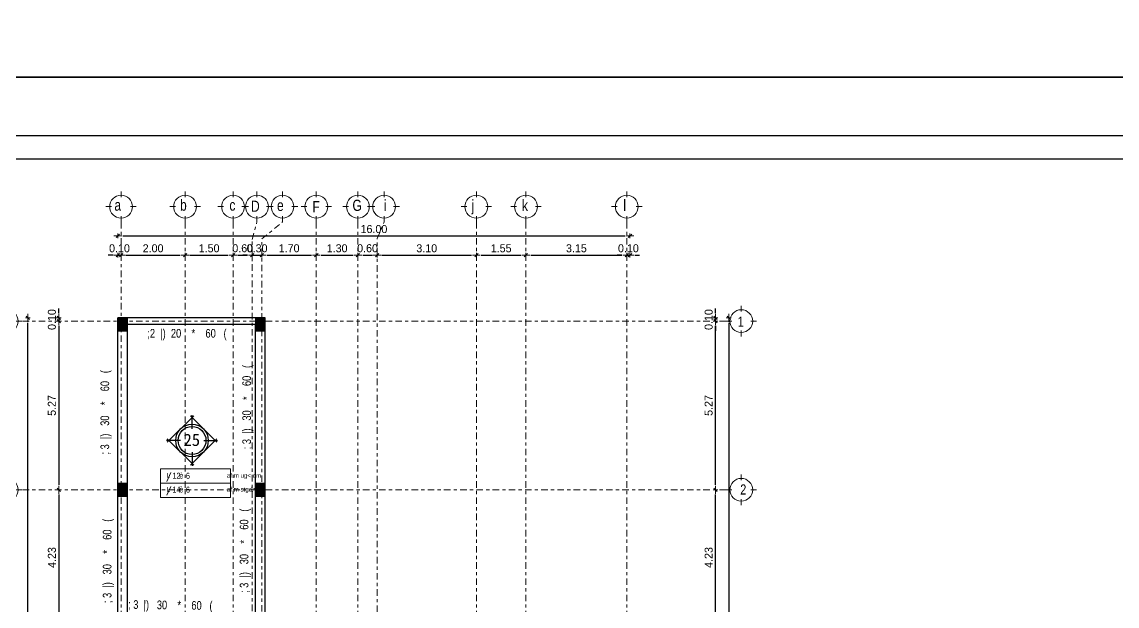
# Model space of a CAD drawing. Header units: inches. Extents: x -1583 to -1389, y -6910 to -6586.
# Drawn here: x -1452.85 to -1418.63, y -6764.84 to -6746.59 of the extents above; entities that cross this region are included whole.
import ezdxf
from ezdxf.enums import TextEntityAlignment as Align

# ---------------------------------------------------------------- set-up
doc = ezdxf.new("R2010")
doc.units = ezdxf.units.IN
doc.header["$MEASUREMENT"] = 0
for name, pattern in [('CENTER', [50.8, 31.75, -6.35, 6.35, -6.35]), ('CENTERX2', [101.6, 63.5, -12.7, 12.7, -12.7]), ('DASHDOTX2', [50.8, 25.4, -12.7, 0, -12.7])]:
    doc.linetypes.add(name, pattern=pattern)
for name, color, linetype in [('AX', 7, 'CENTER'), ('Axsis', 8, 'CENTERX2'), ('circle axes1-100', 8, 'Continuous'), ('g beam', 184, 'Continuous'), ('xyz', 93, 'Continuous')]:
    doc.layers.add(name, color=color, linetype=linetype)
for name, color, linetype, lineweight in [('COLUMNS', 3, 'Continuous', 30), ('dime', 240, 'Continuous', 13), ('ejes', 134, 'Continuous', 15), ('F DIM IN', 147, 'Continuous', 5), ('PLANTAS', 82, 'Continuous', 5), ('S-SL-RFTOPXT', 7, 'Continuous', 0), ('S-TEXT', 4, 'Continuous', 18), ('stairs', 134, 'Continuous', 20), ('Table_Text', 5, 'Continuous', 0), ('text', 91, 'Continuous', 18), ('wall', 7, 'Continuous', 30)]:
    doc.layers.add(name, color=color, linetype=linetype, lineweight=lineweight)
doc.styles.add('_STYLE', font='xarab.shx', dxfattribs={"height": 0.12})
doc.styles.add('ARIAL', font='arialbd.ttf', dxfattribs={"width": 0.8, "height": 500})
doc.styles.add('ECH-ARAB', font='xarab.shx', dxfattribs={"width": 0.8})
doc.styles.add('plan', font='NSimSun.ttf', dxfattribs={"height": 0.15})
doc.styles.add('SOSA', font='sosa.shx')
doc.styles.add('XARB', font='xarb.shx', dxfattribs={"height": 0.5})
doc.dimstyles.new('DIM-50', dxfattribs={"dimtxt": 0.25, "dimasz": 0.15, "dimexe": 0, "dimexo": 0, "dimgap": 0.05, "dimtad": 1, "dimzin": 0, "dimdsep": 46, "dimtxsty": 'SOSA', "dimblk1": 'DIM-TICK', "dimblk2": 'DIM-TICK', "dimsah": 1, "dimcen": 1, "dimse1": 1, "dimse2": 1, "dimclrd": 251, "dimclrt": 4, "dimadec": 0, "dimazin": 0, "dimtfac": 1.5, "dimtix": 1, "dimtmove": 0, "dimatfit": 0, "dimldrblk": 'DIM-TICK', "dimfxl": 1, "dimtolj": 1, "dimtzin": 0, "dimarcsym": 0})

# ---------------------------------------------------------------- blocks, each defined once
blk = doc.blocks.new('kalesh')
at = {"layer": 'Defpoints'}
blk.add_lwpolyline([(3940.958, 559.483), (3987.589, 559.483), (3987.589, 592.346), (3940.958, 592.346)], close=True, dxfattribs=at)
at = {"layer": 'xyz', "ltscale": 0.2}
for p, q in [((3943.179, 591.236), (3984.813, 591.236)), ((3943.253, 590.788), (3984.887, 590.788))]:
    blk.add_line(p, q, dxfattribs=at)
blk = doc.blocks.new('44545')
at = {"layer": 'COLUMNS'}
h = blk.add_hatch(color=1, dxfattribs=at)
h.set_gradient(color1=(0, 255, 0), color2=(0, 77, 0), rotation=45, centered=1, one_color=1, tint=0.15, name='INVCYLINDER')
h.paths.add_polyline_path([(764585.932, 2210446.337), (764585.632, 2210446.337), (764585.632, 2210445.937), (764585.932, 2210445.937)])
h = blk.add_hatch(color=1, dxfattribs=at)
h.set_gradient(color1=(0, 255, 0), color2=(0, 77, 0), rotation=45, centered=1, one_color=1, tint=0.15, name='INVCYLINDER')
h.paths.add_polyline_path([(764590.232, 2210446.337), (764589.932, 2210446.337), (764589.932, 2210445.937), (764590.232, 2210445.937)])
h = blk.add_hatch(color=1, dxfattribs=at)
h.set_gradient(color1=(0, 255, 0), color2=(0, 77, 0), rotation=45, centered=1, one_color=1, tint=0.15, name='INVCYLINDER')
h.paths.add_polyline_path([(764585.932, 2210441.167), (764585.632, 2210441.167), (764585.632, 2210440.767), (764585.932, 2210440.767)])
h = blk.add_hatch(color=1, dxfattribs=at)
h.set_gradient(color1=(0, 255, 0), color2=(0, 77, 0), rotation=45, centered=1, one_color=1, tint=0.15, name='INVCYLINDER')
h.paths.add_polyline_path([(764590.232, 2210441.167), (764589.932, 2210441.167), (764589.932, 2210440.767), (764590.232, 2210440.767)])
h = blk.add_hatch(color=1, dxfattribs=at)
h.set_gradient(color1=(0, 255, 0), color2=(0, 77, 0), rotation=45, centered=1, one_color=1, tint=0.15, name='INVCYLINDER')
h.paths.add_polyline_path([(764585.932, 2210437.037), (764585.632, 2210437.037), (764585.632, 2210436.637), (764585.932, 2210436.637)])
h = blk.add_hatch(color=1, dxfattribs=at)
h.set_gradient(color1=(0, 255, 0), color2=(0, 77, 0), rotation=45, centered=1, one_color=1, tint=0.15, name='INVCYLINDER')
h.paths.add_polyline_path([(764585.932, 2210431.837), (764585.632, 2210431.837), (764585.632, 2210431.437), (764585.932, 2210431.437)])
h = blk.add_hatch(color=1, dxfattribs=at)
h.set_gradient(color1=(0, 255, 0), color2=(0, 77, 0), rotation=45, centered=1, one_color=1, tint=0.15, name='INVCYLINDER')
h.paths.add_polyline_path([(764585.932, 2210429.837), (764585.632, 2210429.837), (764585.632, 2210429.437), (764585.932, 2210429.437)])
h = blk.add_hatch(color=1, dxfattribs=at)
h.set_gradient(color1=(0, 255, 0), color2=(0, 77, 0), rotation=45, centered=1, one_color=1, tint=0.15, name='INVCYLINDER')
h.paths.add_polyline_path([(764594.032, 2210429.337), (764594.032, 2210429.637), (764593.632, 2210429.637), (764593.632, 2210429.337)])
h = blk.add_hatch(color=1, dxfattribs=at)
h.set_gradient(color1=(0, 255, 0), color2=(0, 77, 0), rotation=45, centered=1, one_color=1, tint=0.15, name='INVCYLINDER')
h.paths.add_polyline_path([(764585.932, 2210425.737), (764585.632, 2210425.737), (764585.632, 2210425.337), (764585.932, 2210425.337)])
h = blk.add_hatch(color=1, dxfattribs=at)
h.set_gradient(color1=(0, 255, 0), color2=(0, 77, 0), rotation=45, centered=1, one_color=1, tint=0.15, name='INVCYLINDER')
h.paths.add_polyline_path([(764601.632, 2210423.937), (764601.332, 2210423.937), (764601.332, 2210423.537), (764601.632, 2210423.537)])
h = blk.add_hatch(color=1, dxfattribs=at)
h.set_gradient(color1=(0, 255, 0), color2=(0, 77, 0), rotation=45, centered=1, one_color=1, tint=0.15, name='INVCYLINDER')
h.paths.add_polyline_path([(764585.932, 2210421.037), (764585.632, 2210421.037), (764585.632, 2210420.637), (764585.932, 2210420.637)])
h = blk.add_hatch(color=1, dxfattribs=at)
h.set_gradient(color1=(0, 255, 0), color2=(0, 77, 0), rotation=45, centered=1, one_color=1, tint=0.15, name='INVCYLINDER')
h.paths.add_polyline_path([(764601.632, 2210418.837), (764601.332, 2210418.837), (764601.332, 2210418.437), (764601.632, 2210418.437)])
h = blk.add_hatch(color=1, dxfattribs=at)
h.set_gradient(color1=(0, 255, 0), color2=(0, 77, 0), rotation=45, centered=1, one_color=1, tint=0.15, name='INVCYLINDER')
h.paths.add_polyline_path([(764586.032, 2210416.337), (764586.032, 2210416.637), (764585.632, 2210416.637), (764585.632, 2210416.337)])
h = blk.add_hatch(color=1, dxfattribs=at)
h.set_gradient(color1=(0, 255, 0), color2=(0, 77, 0), rotation=45, centered=1, one_color=1, tint=0.15, name='INVCYLINDER')
h.paths.add_polyline_path([(764592.032, 2210416.337), (764592.032, 2210416.637), (764591.632, 2210416.637), (764591.632, 2210416.337)])
h = blk.add_hatch(color=1, dxfattribs=at)
h.set_gradient(color1=(0, 255, 0), color2=(0, 77, 0), rotation=45, centered=1, one_color=1, tint=0.15, name='INVCYLINDER')
h.paths.add_polyline_path([(764596.932, 2210416.337), (764596.932, 2210416.637), (764596.532, 2210416.637), (764596.532, 2210416.337)])
h = blk.add_hatch(color=1, dxfattribs=at)
h.set_gradient(color1=(0, 255, 0), color2=(0, 77, 0), rotation=45, centered=1, one_color=1, tint=0.15, name='INVCYLINDER')
h.paths.add_polyline_path([(764601.632, 2210416.337), (764601.632, 2210416.637), (764601.232, 2210416.637), (764601.232, 2210416.337)])
at = {"layer": 'COLUMNS', "color": 3}
for points in [[(764585.932, 2210446.337), (764585.632, 2210446.337), (764585.632, 2210445.937), (764585.932, 2210445.937)], [(764590.232, 2210446.337), (764589.932, 2210446.337), (764589.932, 2210445.937), (764590.232, 2210445.937)], [(764585.932, 2210441.167), (764585.632, 2210441.167), (764585.632, 2210440.767), (764585.932, 2210440.767)], [(764590.232, 2210441.167), (764589.932, 2210441.167), (764589.932, 2210440.767), (764590.232, 2210440.767)], [(764585.932, 2210437.037), (764585.632, 2210437.037), (764585.632, 2210436.637), (764585.932, 2210436.637)], [(764585.932, 2210431.837), (764585.632, 2210431.837), (764585.632, 2210431.437), (764585.932, 2210431.437)], [(764585.932, 2210429.837), (764585.632, 2210429.837), (764585.632, 2210429.437), (764585.932, 2210429.437)], [(764594.032, 2210429.337), (764594.032, 2210429.637), (764593.632, 2210429.637), (764593.632, 2210429.337)], [(764585.932, 2210425.737), (764585.632, 2210425.737), (764585.632, 2210425.337), (764585.932, 2210425.337)], [(764601.632, 2210423.937), (764601.332, 2210423.937), (764601.332, 2210423.537), (764601.632, 2210423.537)], [(764585.932, 2210421.037), (764585.632, 2210421.037), (764585.632, 2210420.637), (764585.932, 2210420.637)], [(764601.632, 2210418.837), (764601.332, 2210418.837), (764601.332, 2210418.437), (764601.632, 2210418.437)], [(764586.032, 2210416.337), (764586.032, 2210416.637), (764585.632, 2210416.637), (764585.632, 2210416.337)], [(764592.032, 2210416.337), (764592.032, 2210416.637), (764591.632, 2210416.637), (764591.632, 2210416.337)], [(764596.932, 2210416.337), (764596.932, 2210416.637), (764596.532, 2210416.637), (764596.532, 2210416.337)], [(764601.632, 2210416.337), (764601.632, 2210416.637), (764601.232, 2210416.637), (764601.232, 2210416.337)]]:
    blk.add_lwpolyline(points, close=True, dxfattribs=at)
blk = doc.blocks.new('1215447849')
at = {"layer": 'F DIM IN', "color": 0}
for p, q in [((2873.41, -5903.636), (2873.41, -5903.456)), ((2873.114, -5903.932), (2872.934, -5903.932)), ((2873.706, -5903.932), (2873.886, -5903.932)), ((2873.41, -5904.228), (2873.41, -5904.408))]:
    blk.add_line(p, q, dxfattribs=at)
blk.add_circle((2873.41, -5903.932), 0.356, dxfattribs=at)
blk = doc.blocks.new('DIM-TICK')
for p, q in [((-0.82, 0), (0.82, 0)), ((-0.35, -0.35), (0.35, 0.35)), ((0, 0.5), (0, -0.5))]:
    blk.add_line(p, q)
blk = doc.blocks.new('*D11')
at = {"layer": 'Defpoints', "color": 0, "transparency": 16777216}
for p in [(-1797.52, -6597.133), (-1797.62, -6599.095), (-1797.52, -6599.095)]:
    blk.add_point(p, dxfattribs=at)
at = {"layer": 'dime', "color": 251, "lineweight": -2, "transparency": 16777216}
for p, q in [((-1797.77, -6597.133), (-1797.92, -6597.133)), ((-1797.62, -6597.133), (-1797.52, -6597.133)), ((-1797.37, -6597.133), (-1797.22, -6597.133))]:
    blk.add_line(p, q, dxfattribs=at)
at = {"layer": 'dime', "color": 251, "lineweight": -2, "transparency": 16777216, "xscale": 0.15, "yscale": 0.15, "zscale": 0.15}
blk.add_blockref('DIM-TICK', (-1797.62, -6597.133), dxfattribs=at)
at = {"layer": 'dime', "color": 251, "lineweight": -2, "transparency": 16777216, "xscale": 0.15, "yscale": 0.15, "zscale": 0.15, "rotation": 180}
blk.add_blockref('DIM-TICK', (-1797.52, -6597.133), dxfattribs=at)
at = {"layer": 'dime', "color": 4, "transparency": 16777216, "insert": (-1797.57, -6596.92), "char_height": 0.25, "attachment_point": 5, "style": 'SOSA'}
blk.add_mtext('\\A1;0.10', dxfattribs=at)
blk = doc.blocks.new('*D12')
at = {"layer": 'Defpoints', "color": 0, "transparency": 16777216}
for p in [(-1795.52, -6597.133), (-1795.52, -6597.381), (-1797.52, -6599.095)]:
    blk.add_point(p, dxfattribs=at)
at = {"layer": 'dime', "color": 251, "lineweight": -2, "transparency": 16777216}
blk.add_line((-1797.37, -6597.133), (-1795.67, -6597.133), dxfattribs=at)
at = {"layer": 'dime', "color": 251, "lineweight": -2, "transparency": 16777216, "xscale": 0.15, "yscale": 0.15, "zscale": 0.15, "rotation": 180}
blk.add_blockref('DIM-TICK', (-1797.52, -6597.133), dxfattribs=at)
at = {"layer": 'dime', "color": 251, "lineweight": -2, "transparency": 16777216, "xscale": 0.15, "yscale": 0.15, "zscale": 0.15}
blk.add_blockref('DIM-TICK', (-1795.52, -6597.133), dxfattribs=at)
at = {"layer": 'dime', "color": 4, "transparency": 16777216, "insert": (-1796.52, -6596.92), "char_height": 0.25, "attachment_point": 5, "style": 'SOSA'}
blk.add_mtext('\\A1;2.00', dxfattribs=at)
blk = doc.blocks.new('*D13')
at = {"layer": 'Defpoints', "color": 0, "transparency": 16777216}
for p in [(-1794.02, -6597.133), (-1795.52, -6597.381), (-1794.02, -6597.334)]:
    blk.add_point(p, dxfattribs=at)
at = {"layer": 'dime', "color": 251, "lineweight": -2, "transparency": 16777216}
blk.add_line((-1795.37, -6597.133), (-1794.17, -6597.133), dxfattribs=at)
at = {"layer": 'dime', "color": 251, "lineweight": -2, "transparency": 16777216, "xscale": 0.15, "yscale": 0.15, "zscale": 0.15, "rotation": 180}
blk.add_blockref('DIM-TICK', (-1795.52, -6597.133), dxfattribs=at)
at = {"layer": 'dime', "color": 251, "lineweight": -2, "transparency": 16777216, "xscale": 0.15, "yscale": 0.15, "zscale": 0.15}
blk.add_blockref('DIM-TICK', (-1794.02, -6597.133), dxfattribs=at)
at = {"layer": 'dime', "color": 4, "transparency": 16777216, "insert": (-1794.77, -6596.92), "char_height": 0.25, "attachment_point": 5, "style": 'SOSA'}
blk.add_mtext('\\A1;1.50', dxfattribs=at)
blk = doc.blocks.new('*D14')
at = {"layer": 'Defpoints', "color": 0, "transparency": 16777216}
for p in [(-1793.42, -6597.133), (-1794.02, -6597.334), (-1793.42, -6597.653)]:
    blk.add_point(p, dxfattribs=at)
at = {"layer": 'dime', "color": 251, "lineweight": -2, "transparency": 16777216}
blk.add_line((-1793.87, -6597.133), (-1793.57, -6597.133), dxfattribs=at)
at = {"layer": 'dime', "color": 251, "lineweight": -2, "transparency": 16777216, "xscale": 0.15, "yscale": 0.15, "zscale": 0.15, "rotation": 180}
blk.add_blockref('DIM-TICK', (-1794.02, -6597.133), dxfattribs=at)
at = {"layer": 'dime', "color": 251, "lineweight": -2, "transparency": 16777216, "xscale": 0.15, "yscale": 0.15, "zscale": 0.15}
blk.add_blockref('DIM-TICK', (-1793.42, -6597.133), dxfattribs=at)
at = {"layer": 'dime', "color": 4, "transparency": 16777216, "insert": (-1793.72, -6596.919), "char_height": 0.25, "attachment_point": 5, "style": 'SOSA'}
blk.add_mtext('\\A1;0.60', dxfattribs=at)
blk = doc.blocks.new('*D15')
at = {"layer": 'Defpoints', "color": 0, "transparency": 16777216}
for p in [(-1793.12, -6597.133), (-1793.42, -6597.653), (-1793.12, -6597.633)]:
    blk.add_point(p, dxfattribs=at)
at = {"layer": 'dime', "color": 251, "lineweight": -2, "transparency": 16777216}
for p, q in [((-1793.57, -6597.133), (-1793.72, -6597.133)), ((-1793.42, -6597.133), (-1793.12, -6597.133)), ((-1792.97, -6597.133), (-1792.82, -6597.133))]:
    blk.add_line(p, q, dxfattribs=at)
at = {"layer": 'dime', "color": 251, "lineweight": -2, "transparency": 16777216, "xscale": 0.15, "yscale": 0.15, "zscale": 0.15}
blk.add_blockref('DIM-TICK', (-1793.42, -6597.133), dxfattribs=at)
at = {"layer": 'dime', "color": 251, "lineweight": -2, "transparency": 16777216, "xscale": 0.15, "yscale": 0.15, "zscale": 0.15, "rotation": 180}
blk.add_blockref('DIM-TICK', (-1793.12, -6597.133), dxfattribs=at)
at = {"layer": 'dime', "color": 4, "transparency": 16777216, "insert": (-1793.27, -6596.92), "char_height": 0.25, "attachment_point": 5, "style": 'SOSA'}
blk.add_mtext('\\A1;0.30', dxfattribs=at)
blk = doc.blocks.new('*D16')
at = {"layer": 'Defpoints', "color": 0, "transparency": 16777216}
for p in [(-1791.42, -6597.133), (-1793.12, -6597.633), (-1791.42, -6597.665)]:
    blk.add_point(p, dxfattribs=at)
at = {"layer": 'dime', "color": 251, "lineweight": -2, "transparency": 16777216}
blk.add_line((-1792.97, -6597.133), (-1791.57, -6597.133), dxfattribs=at)
at = {"layer": 'dime', "color": 251, "lineweight": -2, "transparency": 16777216, "xscale": 0.15, "yscale": 0.15, "zscale": 0.15, "rotation": 180}
blk.add_blockref('DIM-TICK', (-1793.12, -6597.133), dxfattribs=at)
at = {"layer": 'dime', "color": 251, "lineweight": -2, "transparency": 16777216, "xscale": 0.15, "yscale": 0.15, "zscale": 0.15}
blk.add_blockref('DIM-TICK', (-1791.42, -6597.133), dxfattribs=at)
at = {"layer": 'dime', "color": 4, "transparency": 16777216, "insert": (-1792.27, -6596.919), "char_height": 0.25, "attachment_point": 5, "style": 'SOSA'}
blk.add_mtext('\\A1;1.70', dxfattribs=at)
blk = doc.blocks.new('*D17')
at = {"layer": 'Defpoints', "color": 0, "transparency": 16777216}
for p in [(-1790.12, -6597.133), (-1791.42, -6597.665), (-1790.12, -6597.656)]:
    blk.add_point(p, dxfattribs=at)
at = {"layer": 'dime', "color": 251, "lineweight": -2, "transparency": 16777216}
blk.add_line((-1791.27, -6597.133), (-1790.27, -6597.133), dxfattribs=at)
at = {"layer": 'dime', "color": 251, "lineweight": -2, "transparency": 16777216, "xscale": 0.15, "yscale": 0.15, "zscale": 0.15, "rotation": 180}
blk.add_blockref('DIM-TICK', (-1791.42, -6597.133), dxfattribs=at)
at = {"layer": 'dime', "color": 251, "lineweight": -2, "transparency": 16777216, "xscale": 0.15, "yscale": 0.15, "zscale": 0.15}
blk.add_blockref('DIM-TICK', (-1790.12, -6597.133), dxfattribs=at)
at = {"layer": 'dime', "color": 4, "transparency": 16777216, "insert": (-1790.77, -6596.92), "char_height": 0.25, "attachment_point": 5, "style": 'SOSA'}
blk.add_mtext('\\A1;1.30', dxfattribs=at)
blk = doc.blocks.new('*D18')
at = {"layer": 'Defpoints', "color": 0, "transparency": 16777216}
for p in [(-1789.52, -6597.133), (-1790.12, -6597.656), (-1789.52, -6597.656)]:
    blk.add_point(p, dxfattribs=at)
at = {"layer": 'dime', "color": 251, "lineweight": -2, "transparency": 16777216}
blk.add_line((-1789.97, -6597.133), (-1789.67, -6597.133), dxfattribs=at)
at = {"layer": 'dime', "color": 251, "lineweight": -2, "transparency": 16777216, "xscale": 0.15, "yscale": 0.15, "zscale": 0.15, "rotation": 180}
blk.add_blockref('DIM-TICK', (-1790.12, -6597.133), dxfattribs=at)
at = {"layer": 'dime', "color": 251, "lineweight": -2, "transparency": 16777216, "xscale": 0.15, "yscale": 0.15, "zscale": 0.15}
blk.add_blockref('DIM-TICK', (-1789.52, -6597.133), dxfattribs=at)
at = {"layer": 'dime', "color": 4, "transparency": 16777216, "insert": (-1789.82, -6596.919), "char_height": 0.25, "attachment_point": 5, "style": 'SOSA'}
blk.add_mtext('\\A1;0.60', dxfattribs=at)
blk = doc.blocks.new('*D19')
at = {"layer": 'Defpoints', "color": 0, "transparency": 16777216}
for p in [(-1786.42, -6597.133), (-1786.42, -6597.476), (-1789.52, -6597.656)]:
    blk.add_point(p, dxfattribs=at)
at = {"layer": 'dime', "color": 251, "lineweight": -2, "transparency": 16777216}
blk.add_line((-1789.37, -6597.133), (-1786.57, -6597.133), dxfattribs=at)
at = {"layer": 'dime', "color": 251, "lineweight": -2, "transparency": 16777216, "xscale": 0.15, "yscale": 0.15, "zscale": 0.15, "rotation": 180}
blk.add_blockref('DIM-TICK', (-1789.52, -6597.133), dxfattribs=at)
at = {"layer": 'dime', "color": 251, "lineweight": -2, "transparency": 16777216, "xscale": 0.15, "yscale": 0.15, "zscale": 0.15}
blk.add_blockref('DIM-TICK', (-1786.42, -6597.133), dxfattribs=at)
at = {"layer": 'dime', "color": 4, "transparency": 16777216, "insert": (-1787.97, -6596.92), "char_height": 0.25, "attachment_point": 5, "style": 'SOSA'}
blk.add_mtext('\\A1;3.10', dxfattribs=at)
blk = doc.blocks.new('*D20')
at = {"layer": 'Defpoints', "color": 0, "transparency": 16777216}
for p in [(-1784.87, -6597.133), (-1786.42, -6597.476), (-1784.87, -6597.476)]:
    blk.add_point(p, dxfattribs=at)
at = {"layer": 'dime', "color": 251, "lineweight": -2, "transparency": 16777216}
blk.add_line((-1786.27, -6597.133), (-1785.02, -6597.133), dxfattribs=at)
at = {"layer": 'dime', "color": 251, "lineweight": -2, "transparency": 16777216, "xscale": 0.15, "yscale": 0.15, "zscale": 0.15, "rotation": 180}
blk.add_blockref('DIM-TICK', (-1786.42, -6597.133), dxfattribs=at)
at = {"layer": 'dime', "color": 251, "lineweight": -2, "transparency": 16777216, "xscale": 0.15, "yscale": 0.15, "zscale": 0.15}
blk.add_blockref('DIM-TICK', (-1784.87, -6597.133), dxfattribs=at)
at = {"layer": 'dime', "color": 4, "transparency": 16777216, "insert": (-1785.645, -6596.92), "char_height": 0.25, "attachment_point": 5, "style": 'SOSA'}
blk.add_mtext('\\A1;1.55', dxfattribs=at)
blk = doc.blocks.new('*D21')
at = {"layer": 'Defpoints', "color": 0, "transparency": 16777216}
for p in [(-1781.72, -6597.133), (-1784.87, -6597.476), (-1781.72, -6597.627)]:
    blk.add_point(p, dxfattribs=at)
at = {"layer": 'dime', "color": 251, "lineweight": -2, "transparency": 16777216}
blk.add_line((-1784.72, -6597.133), (-1781.87, -6597.133), dxfattribs=at)
at = {"layer": 'dime', "color": 251, "lineweight": -2, "transparency": 16777216, "xscale": 0.15, "yscale": 0.15, "zscale": 0.15, "rotation": 180}
blk.add_blockref('DIM-TICK', (-1784.87, -6597.133), dxfattribs=at)
at = {"layer": 'dime', "color": 251, "lineweight": -2, "transparency": 16777216, "xscale": 0.15, "yscale": 0.15, "zscale": 0.15}
blk.add_blockref('DIM-TICK', (-1781.72, -6597.133), dxfattribs=at)
at = {"layer": 'dime', "color": 4, "transparency": 16777216, "insert": (-1783.295, -6596.92), "char_height": 0.25, "attachment_point": 5, "style": 'SOSA'}
blk.add_mtext('\\A1;3.15', dxfattribs=at)
blk = doc.blocks.new('*D22')
at = {"layer": 'Defpoints', "color": 0, "transparency": 16777216}
for p in [(-1781.62, -6597.133), (-1781.72, -6597.627), (-1781.62, -6602.095)]:
    blk.add_point(p, dxfattribs=at)
at = {"layer": 'dime', "color": 251, "lineweight": -2, "transparency": 16777216}
for p, q in [((-1781.87, -6597.133), (-1782.02, -6597.133)), ((-1781.72, -6597.133), (-1781.62, -6597.133)), ((-1781.47, -6597.133), (-1781.32, -6597.133))]:
    blk.add_line(p, q, dxfattribs=at)
at = {"layer": 'dime', "color": 251, "lineweight": -2, "transparency": 16777216, "xscale": 0.15, "yscale": 0.15, "zscale": 0.15}
blk.add_blockref('DIM-TICK', (-1781.72, -6597.133), dxfattribs=at)
at = {"layer": 'dime', "color": 251, "lineweight": -2, "transparency": 16777216, "xscale": 0.15, "yscale": 0.15, "zscale": 0.15, "rotation": 180}
blk.add_blockref('DIM-TICK', (-1781.62, -6597.133), dxfattribs=at)
at = {"layer": 'dime', "color": 4, "transparency": 16777216, "insert": (-1781.67, -6596.92), "char_height": 0.25, "attachment_point": 5, "style": 'SOSA'}
blk.add_mtext('\\A1;0.10', dxfattribs=at)
blk = doc.blocks.new('*D23')
at = {"layer": 'Defpoints', "color": 0, "transparency": 16777216}
for p in [(-1781.62, -6596.532), (-1797.62, -6599.095), (-1781.62, -6621.495)]:
    blk.add_point(p, dxfattribs=at)
at = {"layer": 'dime', "color": 251, "lineweight": -2, "transparency": 16777216}
blk.add_line((-1797.47, -6596.532), (-1781.77, -6596.532), dxfattribs=at)
at = {"layer": 'dime', "color": 251, "lineweight": -2, "transparency": 16777216, "xscale": 0.15, "yscale": 0.15, "zscale": 0.15, "rotation": 180}
blk.add_blockref('DIM-TICK', (-1797.62, -6596.532), dxfattribs=at)
at = {"layer": 'dime', "color": 251, "lineweight": -2, "transparency": 16777216, "xscale": 0.15, "yscale": 0.15, "zscale": 0.15}
blk.add_blockref('DIM-TICK', (-1781.62, -6596.532), dxfattribs=at)
at = {"layer": 'dime', "color": 4, "transparency": 16777216, "insert": (-1789.62, -6596.319), "char_height": 0.25, "attachment_point": 5, "style": 'SOSA'}
blk.add_mtext('\\A1;16.00', dxfattribs=at)
blk = doc.blocks.new('*D24')
at = {"layer": 'Defpoints', "color": 0, "transparency": 16777216}
for p in [(-1799.469, -6599.195), (-1797.62, -6599.095), (-1797.62, -6599.195)]:
    blk.add_point(p, dxfattribs=at)
at = {"layer": 'dime', "color": 251, "lineweight": -2, "transparency": 16777216}
for p, q in [((-1799.469, -6598.945), (-1799.469, -6598.795)), ((-1799.469, -6599.095), (-1799.469, -6599.195)), ((-1799.469, -6599.345), (-1799.469, -6599.495))]:
    blk.add_line(p, q, dxfattribs=at)
at = {"layer": 'dime', "color": 251, "lineweight": -2, "transparency": 16777216, "xscale": 0.15, "yscale": 0.15, "zscale": 0.15}
for p, rotation in [((-1799.469, -6599.095), 270), ((-1799.469, -6599.195), 90)]:
    blk.add_blockref('DIM-TICK', p, dxfattribs=dict(at, rotation=rotation))
at = {"layer": 'dime', "color": 4, "transparency": 16777216, "insert": (-1799.682, -6599.145), "char_height": 0.25, "attachment_point": 5, "rotation": 90, "style": 'SOSA'}
blk.add_mtext('\\A1;0.10', dxfattribs=at)
blk = doc.blocks.new('*D25')
at = {"layer": 'Defpoints', "color": 0, "transparency": 16777216}
for p in [(-1797.62, -6599.195), (-1799.469, -6604.465), (-1799.362, -6604.465)]:
    blk.add_point(p, dxfattribs=at)
at = {"layer": 'dime', "color": 251, "lineweight": -2, "transparency": 16777216}
blk.add_line((-1799.469, -6599.345), (-1799.469, -6604.315), dxfattribs=at)
at = {"layer": 'dime', "color": 251, "lineweight": -2, "transparency": 16777216, "xscale": 0.15, "yscale": 0.15, "zscale": 0.15}
for p, rotation in [((-1799.469, -6599.195), 90), ((-1799.469, -6604.465), 270)]:
    blk.add_blockref('DIM-TICK', p, dxfattribs=dict(at, rotation=rotation))
at = {"layer": 'dime', "color": 4, "transparency": 16777216, "insert": (-1799.683, -6601.83), "char_height": 0.25, "attachment_point": 5, "rotation": 90, "style": 'SOSA'}
blk.add_mtext('\\A1;5.27', dxfattribs=at)
blk = doc.blocks.new('*D26')
at = {"layer": 'Defpoints', "color": 0, "transparency": 16777216}
for p in [(-1799.362, -6604.465), (-1799.469, -6608.695), (-1799.331, -6608.695)]:
    blk.add_point(p, dxfattribs=at)
at = {"layer": 'dime', "color": 251, "lineweight": -2, "transparency": 16777216}
blk.add_line((-1799.469, -6604.615), (-1799.469, -6608.545), dxfattribs=at)
at = {"layer": 'dime', "color": 251, "lineweight": -2, "transparency": 16777216, "xscale": 0.15, "yscale": 0.15, "zscale": 0.15}
for p, rotation in [((-1799.469, -6604.465), 90), ((-1799.469, -6608.695), 270)]:
    blk.add_blockref('DIM-TICK', p, dxfattribs=dict(at, rotation=rotation))
at = {"layer": 'dime', "color": 4, "transparency": 16777216, "insert": (-1799.682, -6606.58), "char_height": 0.25, "attachment_point": 5, "rotation": 90, "style": 'SOSA'}
blk.add_mtext('\\A1;4.23', dxfattribs=at)
blk = doc.blocks.new('*D38')
at = {"layer": 'Defpoints', "color": 0, "transparency": 16777216}
for p in [(-1800.434, -6599.095), (-1797.62, -6599.095), (-1797.62, -6629.095)]:
    blk.add_point(p, dxfattribs=at)
at = {"layer": 'dime', "color": 251, "lineweight": -2, "transparency": 16777216}
blk.add_line((-1800.434, -6628.945), (-1800.434, -6599.245), dxfattribs=at)
at = {"layer": 'dime', "color": 251, "lineweight": -2, "transparency": 16777216, "xscale": 0.15, "yscale": 0.15, "zscale": 0.15}
for p, rotation in [((-1800.434, -6599.095), 90), ((-1800.434, -6629.095), 270)]:
    blk.add_blockref('DIM-TICK', p, dxfattribs=dict(at, rotation=rotation))
at = {"layer": 'dime', "color": 4, "transparency": 16777216, "insert": (-1800.648, -6614.095), "char_height": 0.25, "attachment_point": 5, "rotation": 90, "style": 'SOSA'}
blk.add_mtext('\\A1;30.00', dxfattribs=at)
blk = doc.blocks.new('*D62')
at = {"layer": 'Defpoints', "color": 0, "transparency": 16777216}
for p in [(-1779.701, -6604.465), (-1778.948, -6604.465), (-1779.696, -6608.695)]:
    blk.add_point(p, dxfattribs=at)
at = {"layer": 'dime', "color": 251, "lineweight": -2, "transparency": 16777216}
blk.add_line((-1778.948, -6608.545), (-1778.948, -6604.615), dxfattribs=at)
at = {"layer": 'dime', "color": 251, "lineweight": -2, "transparency": 16777216, "xscale": 0.15, "yscale": 0.15, "zscale": 0.15}
for p, rotation in [((-1778.948, -6604.465), 90), ((-1778.948, -6608.695), 270)]:
    blk.add_blockref('DIM-TICK', p, dxfattribs=dict(at, rotation=rotation))
at = {"layer": 'dime', "color": 4, "transparency": 16777216, "insert": (-1779.161, -6606.58), "char_height": 0.25, "attachment_point": 5, "rotation": 90, "style": 'SOSA'}
blk.add_mtext('\\A1;4.23', dxfattribs=at)
blk = doc.blocks.new('*D63')
at = {"layer": 'Defpoints', "color": 0, "transparency": 16777216}
for p in [(-1780.225, -6599.195), (-1778.948, -6599.195), (-1779.701, -6604.465)]:
    blk.add_point(p, dxfattribs=at)
at = {"layer": 'dime', "color": 251, "lineweight": -2, "transparency": 16777216}
blk.add_line((-1778.948, -6604.315), (-1778.948, -6599.345), dxfattribs=at)
at = {"layer": 'dime', "color": 251, "lineweight": -2, "transparency": 16777216, "xscale": 0.15, "yscale": 0.15, "zscale": 0.15}
for p, rotation in [((-1778.948, -6599.195), 90), ((-1778.948, -6604.465), 270)]:
    blk.add_blockref('DIM-TICK', p, dxfattribs=dict(at, rotation=rotation))
at = {"layer": 'dime', "color": 4, "transparency": 16777216, "insert": (-1779.162, -6601.83), "char_height": 0.25, "attachment_point": 5, "rotation": 90, "style": 'SOSA'}
blk.add_mtext('\\A1;5.27', dxfattribs=at)
blk = doc.blocks.new('*D64')
at = {"layer": 'Defpoints', "color": 0, "transparency": 16777216}
for p in [(-1793.02, -6599.095), (-1780.225, -6599.195), (-1778.948, -6599.095)]:
    blk.add_point(p, dxfattribs=at)
at = {"layer": 'dime', "color": 251, "lineweight": -2, "transparency": 16777216}
for p, q in [((-1778.948, -6598.945), (-1778.948, -6598.795)), ((-1778.948, -6599.195), (-1778.948, -6599.095)), ((-1778.948, -6599.345), (-1778.948, -6599.495))]:
    blk.add_line(p, q, dxfattribs=at)
at = {"layer": 'dime', "color": 251, "lineweight": -2, "transparency": 16777216, "xscale": 0.15, "yscale": 0.15, "zscale": 0.15}
for p, rotation in [((-1778.948, -6599.095), 270), ((-1778.948, -6599.195), 90)]:
    blk.add_blockref('DIM-TICK', p, dxfattribs=dict(at, rotation=rotation))
at = {"layer": 'dime', "color": 4, "transparency": 16777216, "insert": (-1779.161, -6599.145), "char_height": 0.25, "attachment_point": 5, "rotation": 90, "style": 'SOSA'}
blk.add_mtext('\\A1;0.10', dxfattribs=at)
blk = doc.blocks.new('*D65')
at = {"layer": 'Defpoints', "color": 0, "transparency": 16777216}
for p in [(-1793.02, -6599.095), (-1793.02, -6629.095), (-1778.535, -6629.095)]:
    blk.add_point(p, dxfattribs=at)
at = {"layer": 'dime', "color": 251, "lineweight": -2, "transparency": 16777216}
blk.add_line((-1778.535, -6599.245), (-1778.535, -6628.945), dxfattribs=at)
at = {"layer": 'dime', "color": 251, "lineweight": -2, "transparency": 16777216, "xscale": 0.15, "yscale": 0.15, "zscale": 0.15}
for p, rotation in [((-1778.535, -6599.095), 90), ((-1778.535, -6629.095), 270)]:
    blk.add_blockref('DIM-TICK', p, dxfattribs=dict(at, rotation=rotation))
at = {"layer": 'dime', "color": 4, "transparency": 16777216, "insert": (-1778.749, -6614.095), "char_height": 0.25, "attachment_point": 5, "rotation": 90, "style": 'SOSA'}
blk.add_mtext('\\A1;30.00', dxfattribs=at)
blk = doc.blocks.new('A$C58FC195B')
at = {"layer": 'circle axes1-100', "ltscale": 0.2}
for p, q in [((-0.536, 0.464), (0.036, 1.036)), ((0.536, 0.464), (-0.036, 1.036)), ((-0.536, 0.536), (0.036, -0.036)), ((0.536, 0.536), (-0.036, -0.036))]:
    blk.add_line(p, q, dxfattribs=at)
at = {"layer": 'circle axes1-100'}
for p, q in [((0, 0.753), (0, 1.051)), ((-0.253, 0.5), (-0.551, 0.5)), ((0.253, 0.5), (0.551, 0.5)), ((0, 0.247), (0, -0.051))]:
    blk.add_line(p, q, dxfattribs=at)
blk.add_circle((0, 0.5), 0.354, dxfattribs=at)
at = {"layer": 'circle axes1-100', "color": 1}
blk.add_circle((0, 0.5), 0.303, dxfattribs=at)
blk = doc.blocks.new('100-ARX-1')
at = {"layer": 'S-SL-RFTOPXT', "style": 'ECH-ARAB', "width": 0.8}
blk.add_text('è', height=0.2, dxfattribs=at).set_placement((-0.058, -0.102))
blk.add_attdef('01', (-0.29, -0.106), '', height=0.2, dxfattribs=at)
blk.add_attdef('00', text='', height=0.2, dxfattribs=at).set_placement((0.309, -0.112), align=Align.RIGHT)
blk = doc.blocks.new('25698555')
at = {"layer": 'Axsis', "color": 251, "linetype": 'DASHDOTX2', "lineweight": 5, "ltscale": 0.008, "true_color": 0x636466}
for p, q in [((-1797.52, -6596.095), (-1797.52, -6632.095)), ((-1795.52, -6596.095), (-1795.52, -6632.095)), ((-1794.02, -6596.095), (-1794.02, -6632.095)), ((-1791.42, -6596.095), (-1791.42, -6632.095)), ((-1790.12, -6596.095), (-1790.12, -6632.095)), ((-1786.42, -6596.095), (-1786.42, -6632.095)), ((-1784.87, -6596.095), (-1784.87, -6632.095)), ((-1781.72, -6596.095), (-1781.72, -6632.095)), ((-1778.62, -6599.195), (-1800.62, -6599.195)), ((-1778.62, -6604.465), (-1800.62, -6604.465))]:
    blk.add_line(p, q, dxfattribs=at)
for points in [[(-1793.275, -6632.095), (-1793.42, -6631.551), (-1793.42, -6596.639), (-1793.275, -6596.095)], [(-1792.477, -6632.095), (-1793.12, -6631.563), (-1793.12, -6596.626), (-1792.477, -6596.095)], [(-1789.301, -6632.095), (-1789.52, -6631.579), (-1789.52, -6596.611), (-1789.301, -6596.095)]]:
    blk.add_lwpolyline(points, dxfattribs=at)
at = {"layer": 'wall', "color": 116, "true_color": 0x136734}
for p in [(-4670.93, -691.686), (-4668.93, -691.686), (-4667.43, -691.686), (-4666.685, -691.686), (-4665.887, -691.686), (-4664.83, -691.686), (-4663.53, -691.686), (-4662.711, -691.686), (-4659.83, -691.686), (-4658.28, -691.686), (-4655.13, -691.686)]:
    blk.add_blockref('1215447849', p, dxfattribs=at)
at = {"layer": 'wall', "color": 116, "true_color": 0x136734, "rotation": 270}
for p in [(4102.836, -3725.785), (4125.789, -3725.785), (4102.836, -3731.055), (4125.789, -3731.055)]:
    blk.add_blockref('1215447849', p, dxfattribs=at)
at = {"layer": 'ejes', "color": 116, "ltscale": 0.05, "true_color": 0x136734, "style": 'ARIAL'}
for s, insert, char_height, width, attachment_point in [('{\\fBankGothic Md BT|b0|i0|c0|p34;a}', (-1797.728, -6595.394), 0.35, 0.37193, 1), ('{\\fBankGothic Md BT|b0|i0|c0|p34;b}', (-1795.678, -6595.394), 0.35, 0.37193, 1), ('{\\fBankGothic Md BT|b0|i0|c0|p34;c}', (-1794.136, -6595.394), 0.35, 0.37193, 1), ('{\\fBankGothic Md BT|b0|i0|c0|p34;D}', (-1793.46, -6595.429), 0.35, 0.37193, 1), ('{\\fBankGothic Md BT|b0|i0|c0|p34;e}', (-1792.648, -6595.402), 0.35, 0.37193, 1), ('{\\fBankGothic Md BT|b0|i0|c0|p34;F}', (-1791.542, -6595.446), 0.35, 0.37193, 1), ('{\\fBankGothic Md BT|b0|i0|c0|p34;G}', (-1790.291, -6595.402), 0.35, 0.37193, 1), ('{\\fBankGothic Md BT|b0|i0|c0|p34;i}', (-1789.313, -6595.402), 0.35, 0.37193, 1), ('{\\fBankGothic Md BT|b0|i0|c0|p34;j}', (-1786.568, -6595.402), 0.35, 0.37193, 1), ('{\\fBankGothic Md BT|b0|i0|c0|p34;k}', (-1784.995, -6595.402), 0.35, 0.37193, 1), ('{\\fBankGothic Md BT|b0|i0|c0|p34;l}', (-1781.828, -6595.402), 0.35, 0.37193, 1), ('{\\fBankGothic Md BT|b0|i0|c0|p34;1}', (-1778.064, -6599.369), 0.3185, 0.33846, 9), ('{\\fBankGothic Md BT|b0|i0|c0|p34;2}', (-1777.986, -6604.614), 0.3185, 0.33846, 9)]:
    blk.add_mtext(s, dxfattribs=dict(at, insert=insert, char_height=char_height, width=width, attachment_point=attachment_point))
at = {"layer": 'dime', "color": 1}
for base, p1, p2, picture, middle in [((-1797.52, -6590.427), (-1928.054, -6592.389), (-1797.52, -6592.389), '*D11', (-1797.57, -6596.92)), ((-1781.62, -6596.532), (-1797.62, -6599.095), (-1781.62, -6621.495), '*D23', (-1789.62, -6596.319))]:
    dim = blk.add_linear_dim(base=base, p1=p1, p2=p2, dimstyle='DIM-50', dxfattribs=at)
    dim.commit()
    dim.dimension.update_dxf_attribs({"geometry": picture, "text_midpoint": middle})
for base, p1, p2, picture, middle in [((-1912.054, -6597.133), (-1781.72, -6597.627), (-1912.054, -6595.389), '*D22', (-1781.67, -6596.92)), ((-1795.52, -6597.133), (-1797.52, -6599.095), (-1795.52, -6597.381), '*D12', (-1796.52, -6596.92)), ((-1794.02, -6597.133), (-1795.52, -6597.381), (-1794.02, -6597.334), '*D13', (-1794.77, -6596.92)), ((-1793.42, -6597.133), (-1794.02, -6597.334), (-1793.42, -6597.653), '*D14', (-1793.72, -6596.919)), ((-1793.12, -6597.133), (-1793.42, -6597.653), (-1793.12, -6597.633), '*D15', (-1793.27, -6596.92)), ((-1791.42, -6597.133), (-1793.12, -6597.633), (-1791.42, -6597.665), '*D16', (-1792.27, -6596.919)), ((-1790.12, -6597.133), (-1791.42, -6597.665), (-1790.12, -6597.656), '*D17', (-1790.77, -6596.92)), ((-1789.52, -6597.133), (-1790.12, -6597.656), (-1789.52, -6597.656), '*D18', (-1789.82, -6596.919)), ((-1786.42, -6597.133), (-1789.52, -6597.656), (-1786.42, -6597.476), '*D19', (-1787.97, -6596.92)), ((-1784.87, -6597.133), (-1786.42, -6597.476), (-1784.87, -6597.476), '*D20', (-1785.645, -6596.92)), ((-1781.72, -6597.133), (-1784.87, -6597.476), (-1781.72, -6597.627), '*D21', (-1783.295, -6596.92))]:
    dim = blk.add_linear_dim(base=base, p1=p1, p2=p2, dimstyle='DIM-50', override={"dimtmove": 1}, dxfattribs=at)
    dim.commit()
    dim.dimension.update_dxf_attribs({"geometry": picture, "text_midpoint": middle})
for base, p1, p2, picture, middle in [((-1778.535, -6622.389), (-1793.02, -6599.095), (-1923.454, -6622.389), '*D65', (-1778.749, -6614.095)), ((-1800.434, -6599.095), (-1797.62, -6629.095), (-1797.62, -6599.095), '*D38', (-1800.648, -6614.095)), ((-1799.469, -6599.195), (-1797.62, -6599.095), (-1797.62, -6599.195), '*D24', (-1799.682, -6599.145))]:
    dim = blk.add_linear_dim(base=base, p1=p1, p2=p2, angle=90, dimstyle='DIM-50', dxfattribs=at)
    dim.commit()
    dim.dimension.update_dxf_attribs({"geometry": picture, "text_midpoint": middle})
for base, p1, p2, picture, middle in [((-1778.948, -6599.095), (-1780.225, -6599.195), (-1793.02, -6599.095), '*D64', (-1779.161, -6599.145)), ((-1799.469, -6604.465), (-1797.62, -6599.195), (-1799.362, -6604.465), '*D25', (-1799.683, -6601.83)), ((-1778.948, -6599.195), (-1779.701, -6604.465), (-1780.225, -6599.195), '*D63', (-1779.162, -6601.83)), ((-1799.469, -6608.695), (-1799.362, -6604.465), (-1799.331, -6608.695), '*D26', (-1799.682, -6606.58)), ((-1778.948, -6604.465), (-1779.696, -6608.695), (-1779.701, -6604.465), '*D62', (-1779.161, -6606.58))]:
    dim = blk.add_linear_dim(base=base, p1=p1, p2=p2, angle=90, dimstyle='DIM-50', override={"dimtmove": 1}, dxfattribs=at)
    dim.commit()
    dim.dimension.update_dxf_attribs({"geometry": picture, "text_midpoint": middle})

msp = doc.modelspace()

# ---------------------------------------------------------------- linework, layer by layer
at = {"ltscale": 0.2}
for p, q in [((-1445.249, -6755.836), (-1449.849, -6755.836)), ((-1449.849, -6785.836), (-1449.849, -6755.836)), ((-1445.549, -6756.036), (-1449.549, -6756.036)), ((-1449.549, -6785.536), (-1449.549, -6756.036)), ((-1445.549, -6765.236), (-1445.549, -6756.036)), ((-1445.249, -6765.236), (-1445.249, -6755.836))]:
    msp.add_line(p, q, dxfattribs=at)
at = {"layer": 'g beam', "color": 1, "linetype": 'ByBlock', "lineweight": 0}
msp.add_line((-1446.332, -6760.996), (-1448.514, -6760.996), dxfattribs=at)
at = {"layer": 'PLANTAS', "color": 1}
for points in [[(-1446.332, -6760.996), (-1448.514, -6760.996), (-1448.514, -6760.549), (-1446.332, -6760.549)], [(-1446.332, -6760.996), (-1448.514, -6760.996), (-1448.514, -6761.442), (-1446.332, -6761.442)]]:
    msp.add_lwpolyline(points, close=True, dxfattribs=at)
at = {"layer": 'text', "color": 0, "linetype": 'Continuous'}
for p, q in [((-1448.198, -6760.667), (-1448.324, -6760.943)), ((-1448.198, -6761.101), (-1448.324, -6761.377))]:
    msp.add_line(p, q, dxfattribs=at)

# ---------------------------------------------------------------- block references
for p, xscale, yscale, zscale in [((-7941.588, -7666.893), 1.641842369206234, 1.641842369206234, 1.641842369206234), ((-7941.588, -7720.849), 1.641842369206237, 1.641842369206237, 1.641842369206237)]:
    msp.add_blockref('kalesh', p, dxfattribs=dict(xscale=xscale, yscale=yscale, zscale=zscale))
at = {"layer": 'AX', "linetype": 'ByBlock', "xscale": 1.439772608102401, "yscale": 1.439772608102401, "zscale": 1.439772608102401, "rotation": 180}
msp.add_blockref('A$C58FC195B', (-1447.534, -6758.945), dxfattribs=at)
at = {"layer": 'COLUMNS'}
msp.add_blockref('44545', (-766035.481, -2217202.172), dxfattribs=at)
at = {"layer": 'stairs', "lineweight": 30, "ltscale": 0.2}
msp.add_blockref('25698555', (347.77, -156.741), dxfattribs=at)
at = {"layer": 'Table_Text', "color": 0}
ref = msp.add_blockref('100-ARX-1', (-1447.877, -6760.761), dxfattribs=dict(at, xscale=0.9299910173820742, yscale=0.9299910173820742, zscale=0.9299910173820742))
ref.add_attrib('00', '6', dxfattribs={"layer": 'S-SL-RFTOPXT', "height": 0.186, "style": 'ECH-ARAB', "width": 0.8}).set_placement((-1447.599, -6760.86), align=Align.RIGHT)
ref.add_attrib('01', '12', (-1448.147, -6760.86), dxfattribs={"layer": 'S-SL-RFTOPXT', "height": 0.186, "style": 'ECH-ARAB', "width": 0.8})
ref = msp.add_blockref('100-ARX-1', (-1447.877, -6761.196), dxfattribs=dict(at, xscale=0.9299910173820742, yscale=0.9299910173820742, zscale=0.9299910173820742))
ref.add_attrib('00', '6', dxfattribs={"layer": 'S-SL-RFTOPXT', "height": 0.186, "style": 'ECH-ARAB', "width": 0.8}).set_placement((-1447.599, -6761.294), align=Align.RIGHT)
ref.add_attrib('01', '14', (-1448.147, -6761.295), dxfattribs={"layer": 'S-SL-RFTOPXT', "height": 0.186, "style": 'ECH-ARAB', "width": 0.8})

# ---------------------------------------------------------------- texts
at = {"color": 0, "style": '_STYLE', "width": 0.8}
msp.add_text(';2  |)  20    *    60   (', height=0.27116, dxfattribs=at).set_placement((-1447.691, -6756.452), align=Align.CENTER)
for rotation, p in [(90, (-1445.691, -6758.623)), (90, (-1450.123, -6758.786)), (90, (-1445.772, -6763.112)), (90, (-1450.051, -6763.428)), (359.162, (-1448.214, -6764.942))]:
    msp.add_text('; 3  |)   30    *    60   (', height=0.27116, rotation=rotation, dxfattribs=at).set_placement(p, align=Align.CENTER)
at = {"layer": 'S-TEXT', "color": 150, "insert": (-1447.54, -6759.649), "char_height": 0.3789, "attachment_point": 5, "style": 'plan'}
msp.add_mtext('25', dxfattribs=at)
at = {"layer": 'text', "color": 0, "linetype": 'Continuous', "style": 'XARB', "width": 0.8}
for s, height, p in [('L', 0.144, (-1448.327, -6760.83)), ('af:m ug<,dm ', 0.14403, (-1446.446, -6760.83)), ('L', 0.144, (-1448.327, -6761.264)), ('af:m stgdm ', 0.14403, (-1446.446, -6761.264))]:
    msp.add_text(s, height=height, dxfattribs=at).set_placement(p)

doc.saveas('drawing.dxf')
